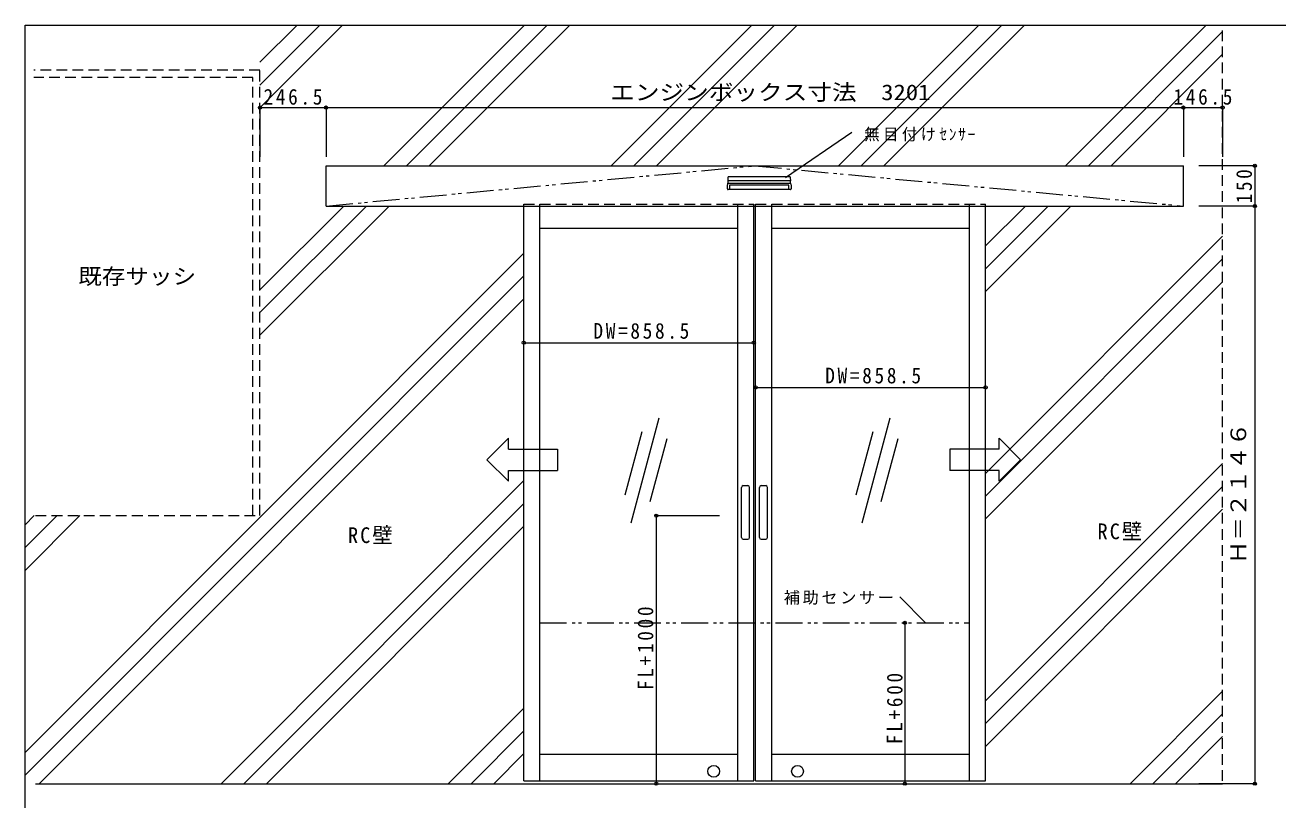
# Model space of a CAD drawing. Units: millimetres at full size, sheet at 1:2, with parts at other scales. Extents: x -1696 to 788, y -1623 to -924.
# Drawn here: x -1696.3 to -1228.5, y -1366.1 to -1077.1 of the extents above; entities that cross this region are included whole.
import ezdxf
from ezdxf.enums import TextEntityAlignment as Align

# ---------------------------------------------------------------- set-up
doc = ezdxf.new("R2010")
doc.units = ezdxf.units.MM
doc.header["$LTSCALE"] = 2
doc.header["$PDMODE"] = 32
doc.header["$PDSIZE"] = 1.2
doc.linetypes.add('DASHED2', pattern=[3, 2, -1])
doc.linetypes.add('DOUBLE_CHAIN1', pattern=[8.8, 5, -1, 0.6, -0.6, 0.6, -1])
doc.layers.add('1-9_hojyosen', color=7, linetype='Continuous', lineweight=9)
doc.layers.add('F-0', color=5, linetype='Continuous', lineweight=9)
doc.styles.add('ＭＳ ゴシック', font='')
doc.styles.get('ＭＳ ゴシック').set_extended_font_data('MS Gothic')

msp = doc.modelspace()

# ---------------------------------------------------------------- linework, layer by layer
at = {"layer": '1-9_hojyosen'}
for p, q in [((-1608.551, -1107.92), (-1577.686, -1077.054)), ((-1608.551, -1099.434), (-1586.171, -1077.054)), ((-1608.551, -1090.949), (-1594.656, -1077.054)), ((-1562.301, -1129.552), (-1509.804, -1077.054)), ((-1553.816, -1129.552), (-1501.318, -1077.054)), ((-1545.331, -1129.552), (-1492.833, -1077.054)), ((-1477.448, -1129.552), (-1424.951, -1077.054)), ((-1468.963, -1129.552), (-1416.466, -1077.054)), ((-1460.478, -1129.552), (-1407.98, -1077.054)), ((-1392.595, -1129.552), (-1340.098, -1077.054)), ((-1384.11, -1129.552), (-1331.613, -1077.054)), ((-1375.625, -1129.552), (-1323.127, -1077.054)), ((-1307.743, -1129.552), (-1255.245, -1077.054)), ((-1299.257, -1129.552), (-1249.151, -1079.446)), ((-1290.772, -1129.552), (-1249.151, -1087.931)), ((-1387.624, -1117.181), (-1412.328, -1134.03)), ((-1583.901, -1129.552), (-1263.801, -1129.552)), ((-1583.901, -1144.552), (-1583.901, -1129.552)), ((-1263.801, -1144.552), (-1263.801, -1129.552)), ((-1608.551, -1192.773), (-1560.331, -1144.552)), ((-1608.551, -1184.287), (-1568.816, -1144.552)), ((-1608.551, -1175.802), (-1577.301, -1144.552)), ((-1583.901, -1144.552), (-1263.801, -1144.552)), ((-1510.051, -1359.052), (-1510.051, -1144.552)), ((-1504.051, -1359.052), (-1504.051, -1144.552)), ((-1430.201, -1359.052), (-1430.201, -1144.552)), ((-1424.201, -1359.052), (-1424.201, -1144.552)), ((-1417.501, -1359.052), (-1417.501, -1144.595)), ((-1343.651, -1359.052), (-1343.651, -1144.595)), ((-1337.651, -1176.431), (-1305.772, -1144.552)), ((-1337.651, -1167.946), (-1314.257, -1144.552)), ((-1337.651, -1159.46), (-1322.743, -1144.552)), ((-1337.651, -1359.052), (-1337.651, -1144.595)), ((-1504.051, -1152.852), (-1430.201, -1152.852)), ((-1417.501, -1152.852), (-1343.651, -1152.852)), ((-1337.651, -1244.313), (-1249.151, -1155.813)), ((-1696.264, -1348.367), (-1510.051, -1162.155)), ((-1337.651, -1252.799), (-1249.151, -1164.299)), ((-1696.264, -1356.852), (-1510.051, -1170.64)), ((-1337.651, -1261.284), (-1249.151, -1172.784)), ((-1690.978, -1360.052), (-1510.051, -1179.125)), ((-1459.604, -1223.706), (-1470.108, -1262.907)), ((-1373.363, -1223.706), (-1383.867, -1262.907)), ((-1466.016, -1228.835), (-1472.335, -1252.419)), ((-1379.775, -1228.835), (-1386.095, -1252.419)), ((-1523.795, -1239.214), (-1515.795, -1231.214)), ((-1515.795, -1235.214), (-1515.795, -1231.214)), ((-1456.616, -1231.354), (-1462.935, -1254.938)), ((-1370.375, -1231.354), (-1376.694, -1254.938)), ((-1324.608, -1239.214), (-1332.608, -1231.214)), ((-1332.608, -1235.214), (-1332.608, -1231.214)), ((-1515.795, -1235.214), (-1497.429, -1235.214)), ((-1497.429, -1235.214), (-1497.429, -1243.214)), ((-1332.608, -1235.214), (-1350.974, -1235.214)), ((-1350.974, -1235.214), (-1350.974, -1243.214)), ((-1515.795, -1243.214), (-1497.429, -1243.214)), ((-1332.608, -1243.214), (-1350.974, -1243.214)), ((-1337.651, -1329.166), (-1249.151, -1240.666)), ((-1623.095, -1360.052), (-1510.051, -1247.008)), ((-1428.093, -1248.862), (-1426.426, -1248.862)), ((-1421.398, -1248.862), (-1419.732, -1248.862)), ((-1428.759, -1268.196), (-1428.759, -1249.529)), ((-1425.759, -1268.196), (-1425.759, -1249.529)), ((-1422.065, -1268.196), (-1422.065, -1249.529)), ((-1419.065, -1268.196), (-1419.065, -1249.529)), ((-1337.651, -1337.651), (-1249.151, -1249.151)), ((-1614.61, -1360.052), (-1510.051, -1255.493)), ((-1337.651, -1346.137), (-1249.151, -1257.637)), ((-1696.264, -1280.485), (-1675.831, -1260.052)), ((-1696.264, -1271.999), (-1684.316, -1260.052)), ((-1696.264, -1263.514), (-1692.801, -1260.052)), ((-1606.125, -1360.052), (-1510.051, -1263.978)), ((-1428.093, -1268.862), (-1426.426, -1268.862)), ((-1421.398, -1268.862), (-1419.732, -1268.862)), ((-1360.05, -1300), (-1369.659, -1290.391)), ((-1283.684, -1360.052), (-1249.151, -1325.519)), ((-1538.243, -1360.052), (-1510.051, -1331.86)), ((-1275.199, -1360.052), (-1249.151, -1334.004)), ((-1529.757, -1360.052), (-1510.051, -1340.346)), ((-1266.714, -1360.052), (-1249.151, -1342.489)), ((-1521.272, -1360.052), (-1510.051, -1348.831)), ((-1504.051, -1349.052), (-1430.201, -1349.052)), ((-1417.501, -1349.052), (-1343.651, -1349.052)), ((-1692.336, -1360.052), (-1249.151, -1360.052)), ((-1510.051, -1359.052), (-1424.201, -1359.052)), ((-1423.501, -1359.052), (-1337.651, -1359.052))]:
    msp.add_line(p, q, dxfattribs=at)
at = {"layer": '1-9_hojyosen', "linetype": 'DASHED2'}
for p, q in [((-1249.151, -1359.052), (-1249.151, -1077.054)), ((-1608.551, -1093.891), (-1692.995, -1093.891)), ((-1608.551, -1260.052), (-1608.551, -1093.891)), ((-1611.251, -1096.591), (-1692.995, -1096.591)), ((-1611.251, -1260.052), (-1611.251, -1096.591)), ((-1510.051, -1144.552), (-1510.051, -1143.852)), ((-1510.051, -1143.852), (-1424.201, -1143.852)), ((-1504.051, -1144.552), (-1504.051, -1143.852)), ((-1430.201, -1144.552), (-1430.201, -1143.852)), ((-1424.201, -1144.552), (-1424.201, -1143.852)), ((-1423.501, -1143.852), (-1337.651, -1143.852)), ((-1423.501, -1144.595), (-1423.501, -1143.895)), ((-1417.501, -1144.595), (-1417.501, -1143.895)), ((-1343.651, -1144.595), (-1343.651, -1143.895)), ((-1337.651, -1144.595), (-1337.651, -1143.852)), ((-1692.336, -1260.052), (-1608.551, -1260.052))]:
    msp.add_line(p, q, dxfattribs=at)
at = {"layer": '1-9_hojyosen', "color": 3}
for p, q in [((-1608.551, -1107.819), (-1583.901, -1107.819)), ((-1608.551, -1107.819), (-1608.551, -1126.156)), ((-1583.901, -1107.819), (-1583.901, -1126.156)), ((-1583.901, -1107.819), (-1263.801, -1107.819)), ((-1583.901, -1107.819), (-1583.901, -1126.156)), ((-1263.801, -1107.819), (-1263.801, -1126.156)), ((-1263.801, -1107.819), (-1249.151, -1107.819)), ((-1249.151, -1107.819), (-1249.151, -1126.156)), ((-1237.122, -1129.552), (-1257.958, -1129.552)), ((-1237.122, -1129.552), (-1237.122, -1144.552)), ((-1237.122, -1144.552), (-1257.958, -1144.552)), ((-1237.122, -1144.552), (-1237.122, -1360.052)), ((-1510.051, -1195.55), (-1424.201, -1195.55)), ((-1423.501, -1212.219), (-1337.651, -1212.219)), ((-1460.572, -1260.052), (-1460.572, -1360.052)), ((-1460.572, -1260.052), (-1436.933, -1260.052)), ((-1367.789, -1300.052), (-1367.789, -1360.052)), ((-1460.572, -1360.052), (-1436.933, -1360.052)), ((-1237.122, -1360.052), (-1257.958, -1360.052))]:
    msp.add_line(p, q, dxfattribs=at)
at = {"layer": '1-9_hojyosen', "color": 5}
for p, q in [((-1433.999, -1136.095), (-1434.041, -1136.615)), ((-1434.041, -1138.175), (-1434.041, -1136.615)), ((-1433.999, -1136.095), (-1433.913, -1136.015)), ((-1433.83, -1133.984), (-1433.923, -1135.136)), ((-1433.849, -1135.215), (-1433.923, -1135.136)), ((-1433.913, -1136.015), (-1410.409, -1136.015)), ((-1410.473, -1135.215), (-1433.849, -1135.215)), ((-1433.801, -1136.015), (-1433.801, -1135.215)), ((-1410.89, -1133.615), (-1433.432, -1133.615)), ((-1410.521, -1136.015), (-1410.521, -1135.215)), ((-1410.399, -1135.136), (-1410.492, -1133.984)), ((-1410.399, -1135.136), (-1410.473, -1135.215)), ((-1410.323, -1136.095), (-1410.409, -1136.015)), ((-1410.281, -1136.615), (-1410.323, -1136.095)), ((-1410.281, -1136.615), (-1410.281, -1138.175)), ((-1410.521, -1138.415), (-1433.801, -1138.415)), ((-1433.241, -1136.815), (-1433.241, -1138.415)), ((-1411.081, -1136.815), (-1433.241, -1136.815)), ((-1411.081, -1138.415), (-1411.081, -1136.815))]:
    msp.add_line(p, q, dxfattribs=at)
at = {"layer": '1-9_hojyosen', "color": 6, "linetype": 'DOUBLE_CHAIN1'}
msp.add_line((-1504.051, -1300.052), (-1343.651, -1300.052), dxfattribs=at)
msp.add_lwpolyline([(-1583.901, -1144.552), (-1423.851, -1129.552), (-1263.801, -1144.552)], dxfattribs=at)
at = {"layer": '1-9_hojyosen'}
for points in [[(-1423.501, -1359.052), (-1423.501, -1144.595), (-1423.501, -1144.552)], [(-1523.795, -1239.214), (-1515.795, -1247.214), (-1515.795, -1243.214)], [(-1324.608, -1239.214), (-1332.608, -1247.214), (-1332.608, -1243.214)]]:
    msp.add_lwpolyline(points, dxfattribs=at)
for centre in [(-1439.141, -1355.436), (-1407.861, -1355.436)]:
    msp.add_circle(centre, 2.2, dxfattribs=at)
at = {"layer": '1-9_hojyosen', "color": 5}
for centre, radius, start, end in [((-1433.432, -1134.015), 0.4, 90, 175.42609), ((-1410.89, -1134.015), 0.4, 4.57393, 90), ((-1433.801, -1138.175), 0.24, 180, 270), ((-1410.521, -1138.175), 0.24, 270, 0)]:
    msp.add_arc(centre, radius, start, end, dxfattribs=at)
at = {"layer": '1-9_hojyosen'}
for centre, start, end in [((-1428.093, -1249.529), 90, 180), ((-1426.426, -1249.529), 0, 90), ((-1421.398, -1249.529), 90, 180), ((-1419.732, -1249.529), 0, 90), ((-1428.093, -1268.196), 180, 270), ((-1426.426, -1268.196), 270, 0), ((-1421.398, -1268.196), 180, 270), ((-1419.732, -1268.196), 270, 0)]:
    msp.add_arc(centre, 0.667, start, end, dxfattribs=at)
at = {"layer": '1-9_hojyosen', "color": 134}
for p in [(-1608.551, -1107.819), (-1583.901, -1107.819), (-1263.801, -1107.819), (-1249.151, -1107.819), (-1237.122, -1129.552), (-1237.122, -1144.552), (-1510.051, -1195.55), (-1424.201, -1195.55), (-1423.501, -1212.219), (-1337.651, -1212.219), (-1460.572, -1260.052), (-1367.789, -1300.052), (-1460.572, -1360.052), (-1367.789, -1360.052), (-1237.122, -1360.052)]:
    msp.add_point(p, dxfattribs=at)
at = {"layer": 'F-0'}
for p, q in [((-1696.264, -1623.379), (-1696.264, -1077.054)), ((-1696.264, -1077.054), (-912.264, -1077.054))]:
    msp.add_line(p, q, dxfattribs=at)

# ---------------------------------------------------------------- texts
at = {"layer": '1-9_hojyosen', "style": 'ＭＳ ゴシック'}
for s, width, p in [('エンジンボックス寸法\u30003201', 1.15, (-1477.797, -1106.819)), ('既存サッシ', 1.1, (-1676.387, -1175.486))]:
    msp.add_text(s, height=5.865, dxfattribs=dict(at, width=width)).set_placement(p, align=Align.BOTTOM_LEFT)
at = {"layer": '1-9_hojyosen', "style": 'ＭＳ ゴシック', "width": 1.1}
msp.add_text('Ｈ＝２１４６', height=5.865, rotation=90, dxfattribs=at).set_placement((-1238.585, -1278.193), align=Align.BOTTOM_LEFT)
at = {"layer": '1-9_hojyosen', "attachment_point": 7, "style": 'ＭＳ ゴシック'}
for s, insert, char_height in [('\\T1.28;\\W0.9;246.5', (-1607.226, -1106.819), 5.865), ('\\T1.28;\\W0.9;146.5', (-1267.476, -1106.819), 5.865), ('\\T1.23;\\W0.95;無目付けｾﾝｻｰ', (-1382.912, -1120.463), 4.399), ('\\T1.28;\\W0.9;DW=858.5', (-1484.043, -1194.147), 5.865), ('\\T1.28;\\W0.9;DW=858.5', (-1397.493, -1210.816), 5.865), ('\\T1.2;\\W0.95;RC壁', (-1295.86, -1269.226), 5.865), ('\\T1.2;\\W0.95;RC壁', (-1575.699, -1270.657), 5.865), ('\\T1.17;補助センサー', (-1412.966, -1293.299), 4.399)]:
    msp.add_mtext(s, dxfattribs=dict(at, insert=insert, char_height=char_height))
at = {"layer": '1-9_hojyosen', "char_height": 5.865, "attachment_point": 7, "rotation": 90, "style": 'ＭＳ ゴシック'}
for s, insert in [('\\T1.27;\\W0.9;150', (-1238.122, -1143.552)), ('\\T1.28;\\W0.9;FL+1000', (-1461.622, -1325.104)), ('\\T1.28;\\W0.9;FL+600', (-1368.583, -1345.302))]:
    msp.add_mtext(s, dxfattribs=dict(at, insert=insert))

doc.saveas('drawing.dxf')
